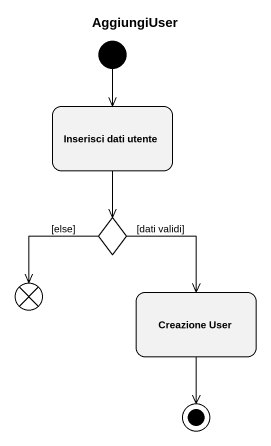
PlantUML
@startuml
title AggiungiUser
hide empty description
state "Inserisci dati utente" as Inserisci_dati_utente
state choice1 <<choice>>
state exit1 <<choice>>
state "Creazione User" as Creazione_User
[*] --> Inserisci_dati_utente
Inserisci_dati_utente --> choice1
choice1 --> exit1 : [else]
choice1 --> Creazione_User : [dati validi]
Creazione_User --> [*]
@enduml
